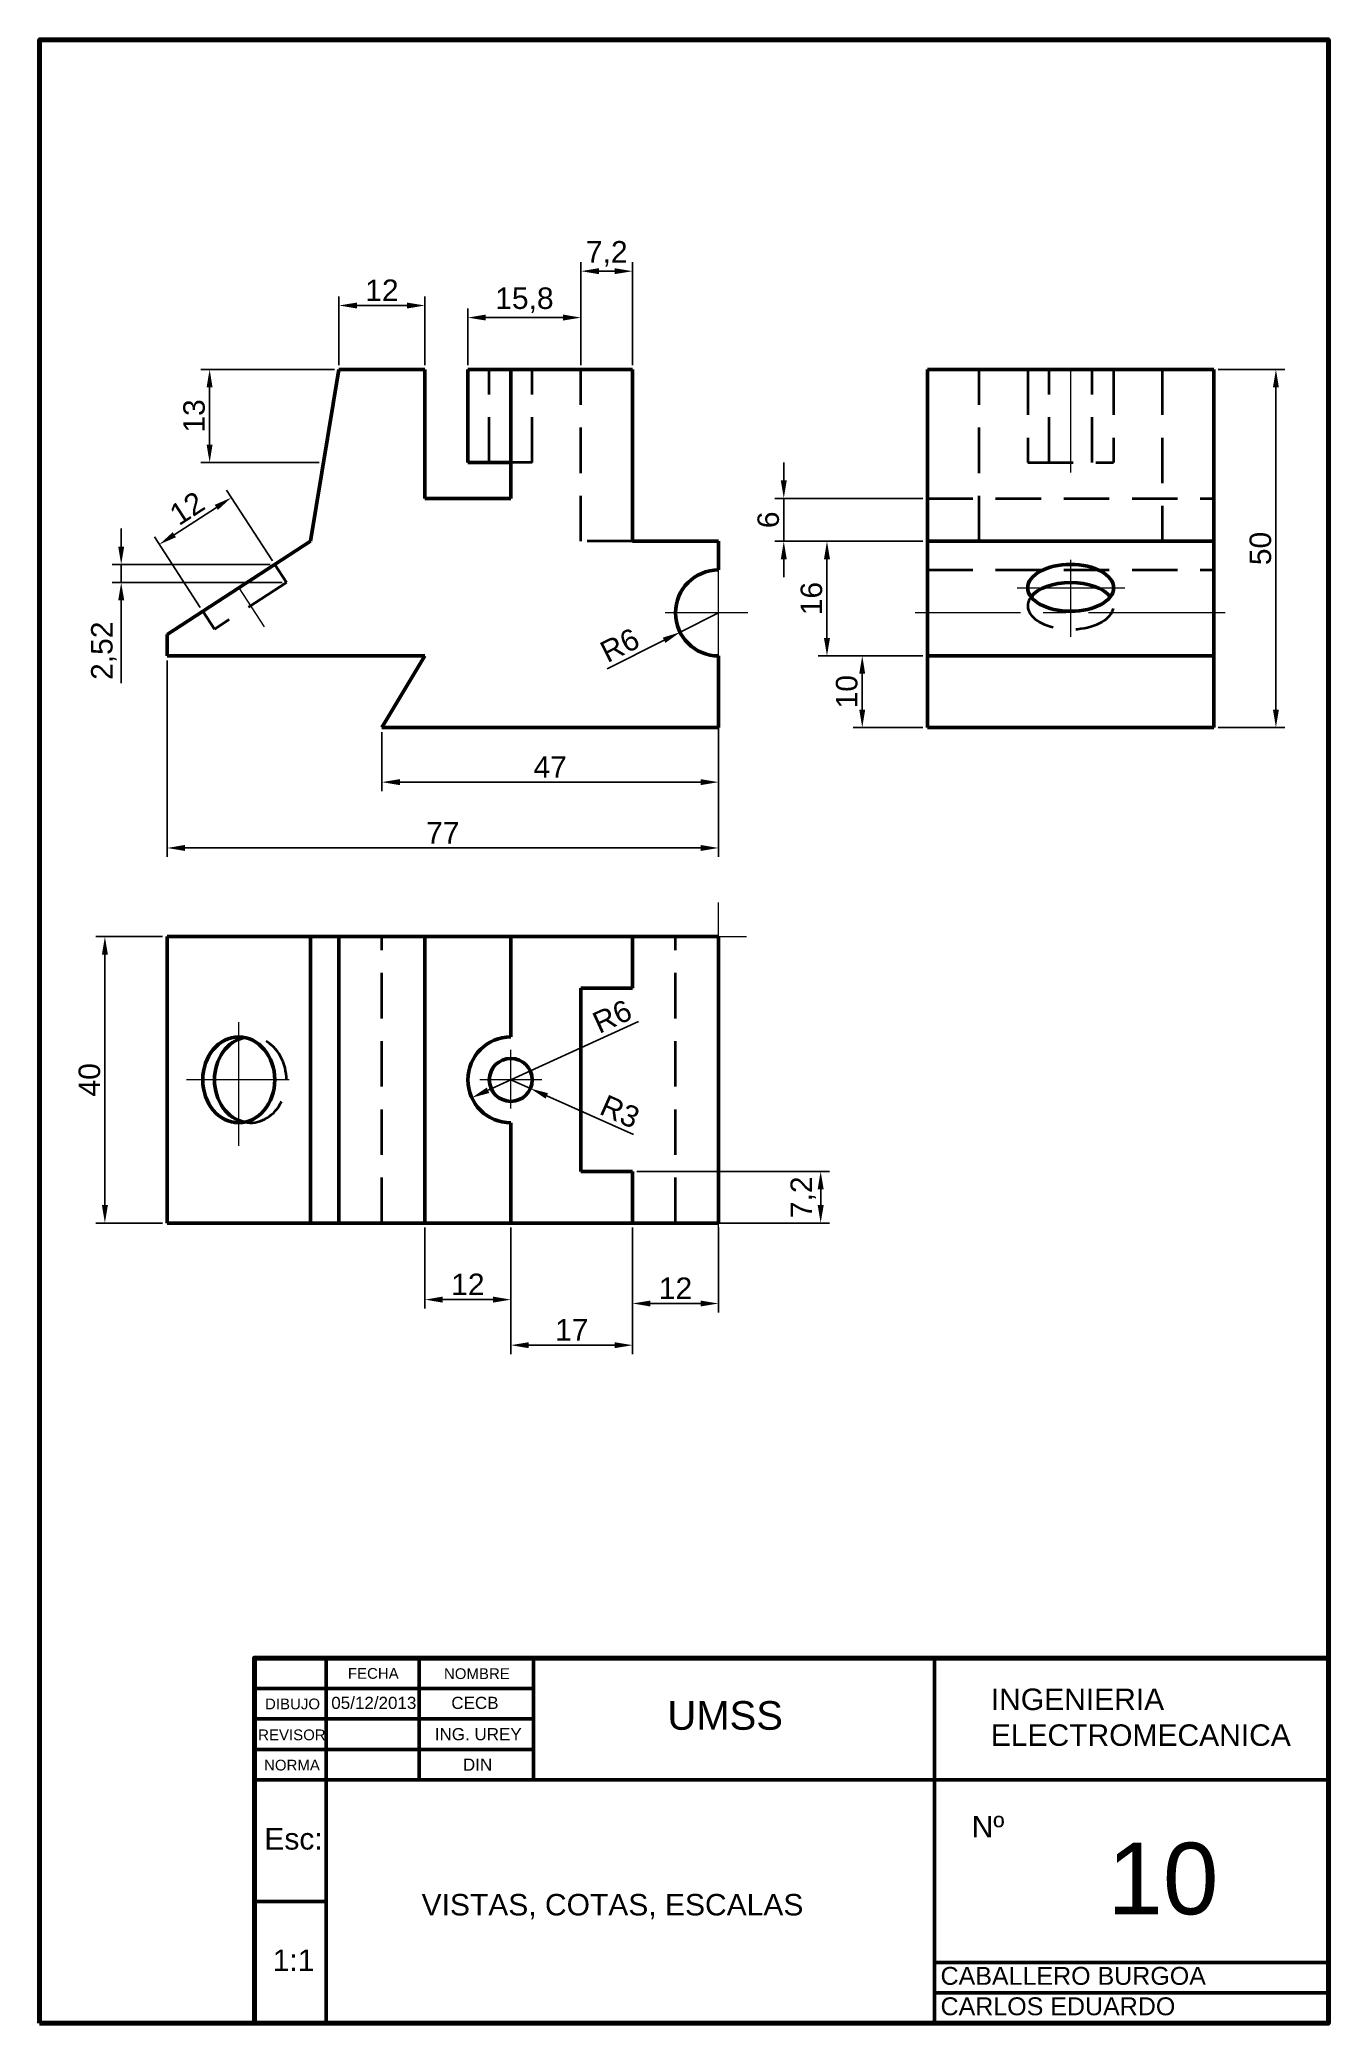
# Model space of a CAD drawing. Header units: millimetres. Extents: x 20 to 200, y 10 to 287.
import ezdxf

# ---------------------------------------------------------------- set-up
doc = ezdxf.new("R2010")
doc.units = ezdxf.units.MM
doc.linetypes.add('CENTER2', pattern=[28.575, 19.05, -3.175, 3.175, -3.175])
doc.linetypes.add('DASHED2', pattern=[9.525, 6.35, -3.175])
for name, color, linetype, lineweight in [('cajetin', 255, 'Continuous', 50), ('cajetin-letras', 151, 'Continuous', 40), ('cotas', 121, 'Continuous', 20), ('datos', 255, 'Continuous', 50), ('ejes', 50, 'CENTER2', 20), ('margen', 140, 'Continuous', 100), ('margin', 151, 'Continuous', 100), ('ocultas', 30, 'DASHED2', 35)]:
    doc.layers.add(name, color=color, linetype=linetype, lineweight=lineweight)
doc.styles.get("Standard").update_dxf_attribs({"font": 'arial.ttf', "height": 3})
doc.dimstyles.new('ISO-25', dxfattribs={"dimtxt": 2.5, "dimasz": 2.5, "dimexe": 1.25, "dimexo": 0.625, "dimtad": 1, "dimtxsty": 'Standard', "dimcen": 2.5, "dimadec": 0, "dimazin": 0, "dimtfac": 1, "dimtmove": 0, "dimatfit": 3, "dimfxl": 1, "dimarcsym": 0})

# ---------------------------------------------------------------- blocks, each defined once
blk = doc.blocks.new('*D2')
at = {"layer": 'cotas', "color": 0, "lineweight": -2}
for p, q in [((67.81, 190.32), (67.81, 182.07)), ((114.81, 190.32), (114.81, 182.07)), ((70.31, 183.32), (112.31, 183.32))]:
    blk.add_line(p, q, dxfattribs=at)
at = {"layer": 'cotas', "color": 0}
for points in [[(70.31, 183.74), (70.31, 182.9), (67.81, 183.32)], [(112.31, 183.74), (112.31, 182.9), (114.81, 183.32)]]:
    blk.add_solid(points, dxfattribs=at)
at = {"layer": 'Defpoints', "color": 0}
for p in [(67.81, 190.95), (114.81, 190.95), (114.81, 183.32)]:
    blk.add_point(p, dxfattribs=at)
at = {"layer": 'cotas', "color": 0, "insert": (91.31, 185.44), "char_height": 3, "attachment_point": 5}
blk.add_mtext('47', dxfattribs=at)
blk = doc.blocks.new('*D3')
at = {"layer": 'cotas', "color": 0, "lineweight": -2}
for p, q in [((61.81, 241.57), (61.81, 251.13)), ((71.31, 249.88), (64.31, 249.88)), ((73.81, 241.57), (73.81, 251.13))]:
    blk.add_line(p, q, dxfattribs=at)
at = {"layer": 'cotas', "color": 0}
for points in [[(64.31, 250.29), (64.31, 249.46), (61.81, 249.88)], [(71.31, 250.29), (71.31, 249.46), (73.81, 249.88)]]:
    blk.add_solid(points, dxfattribs=at)
at = {"layer": 'Defpoints', "color": 0}
for p in [(61.81, 249.88), (61.81, 240.95), (73.81, 240.95)]:
    blk.add_point(p, dxfattribs=at)
at = {"layer": 'cotas', "color": 0, "insert": (67.81, 252.01), "char_height": 3, "attachment_point": 5}
blk.add_mtext('12', dxfattribs=at)
blk = doc.blocks.new('*D8')
at = {"layer": 'cotas', "color": 0, "lineweight": -2}
for p, q in [((114.81, 206.95), (109.45, 204.25)), ((99.28, 199.14), (107.21, 203.13))]:
    blk.add_line(p, q, dxfattribs=at)
at = {"layer": 'cotas', "color": 0}
blk.add_solid([(107.03, 203.5), (107.4, 202.76), (109.45, 204.25)], dxfattribs=at)
at = {"layer": 'Defpoints', "color": 0}
for p in [(114.81, 206.95), (109.45, 204.25)]:
    blk.add_point(p, dxfattribs=at)
at = {"layer": 'cotas', "color": 0, "insert": (101.03, 202.43), "char_height": 3, "attachment_point": 5, "rotation": 26.71}
blk.add_mtext('R6', dxfattribs=at)
blk = doc.blocks.new('*D11')
at = {"layer": 'cotas', "color": 0, "lineweight": -2}
for p, q in [((37.81, 200.32), (37.81, 172.88)), ((114.81, 200.32), (114.81, 172.88)), ((40.31, 174.13), (112.31, 174.13))]:
    blk.add_line(p, q, dxfattribs=at)
at = {"layer": 'cotas', "color": 0}
for points in [[(40.31, 174.55), (40.31, 173.71), (37.81, 174.13)], [(112.31, 174.55), (112.31, 173.71), (114.81, 174.13)]]:
    blk.add_solid(points, dxfattribs=at)
at = {"layer": 'Defpoints', "color": 0}
for p in [(37.81, 200.95), (114.81, 200.95), (114.81, 174.13)]:
    blk.add_point(p, dxfattribs=at)
at = {"layer": 'cotas', "color": 0, "insert": (76.31, 176.25), "char_height": 3, "attachment_point": 5}
blk.add_mtext('77', dxfattribs=at)
blk = doc.blocks.new('*D12')
at = {"layer": 'cotas', "color": 0, "lineweight": -2}
for p, q in [((184.63, 240.95), (193.93, 240.95)), ((192.68, 193.45), (192.68, 238.45)), ((184.63, 190.95), (193.93, 190.95))]:
    blk.add_line(p, q, dxfattribs=at)
at = {"layer": 'cotas', "color": 0}
for points in [[(192.26, 238.45), (193.09, 238.45), (192.68, 240.95)], [(192.26, 193.45), (193.09, 193.45), (192.68, 190.95)]]:
    blk.add_solid(points, dxfattribs=at)
at = {"layer": 'Defpoints', "color": 0}
for p in [(184.01, 240.95), (192.68, 240.95), (184.01, 190.95)]:
    blk.add_point(p, dxfattribs=at)
at = {"layer": 'cotas', "color": 0, "insert": (190.52, 215.95), "char_height": 3, "attachment_point": 5, "rotation": 90}
blk.add_mtext('50', dxfattribs=at)
blk = doc.blocks.new('*D13')
at = {"layer": 'cotas', "color": 0, "lineweight": -2}
for p, q in [((37.18, 161.75), (27.86, 161.75)), ((29.11, 159.25), (29.11, 124.25)), ((37.18, 121.75), (27.86, 121.75))]:
    blk.add_line(p, q, dxfattribs=at)
at = {"layer": 'cotas', "color": 0}
for points in [[(28.7, 159.25), (29.53, 159.25), (29.11, 161.75)], [(28.7, 124.25), (29.53, 124.25), (29.11, 121.75)]]:
    blk.add_solid(points, dxfattribs=at)
at = {"layer": 'Defpoints', "color": 0}
for p in [(37.8, 161.75), (29.11, 121.75), (37.8, 121.75)]:
    blk.add_point(p, dxfattribs=at)
at = {"layer": 'cotas', "color": 0, "insert": (26.96, 141.75), "char_height": 3, "attachment_point": 5, "rotation": 90}
blk.add_mtext('40', dxfattribs=at)
blk = doc.blocks.new('*D14')
at = {"layer": 'cotas', "color": 0, "lineweight": -2}
for p, q in [((73.81, 121.12), (73.81, 109.81)), ((85.81, 121.12), (85.81, 109.81)), ((76.31, 111.06), (83.31, 111.06))]:
    blk.add_line(p, q, dxfattribs=at)
at = {"layer": 'cotas', "color": 0}
for points in [[(76.31, 111.48), (76.31, 110.64), (73.81, 111.06)], [(83.31, 111.48), (83.31, 110.64), (85.81, 111.06)]]:
    blk.add_solid(points, dxfattribs=at)
at = {"layer": 'Defpoints', "color": 0}
for p in [(73.81, 121.75), (85.81, 121.75), (85.81, 111.06)]:
    blk.add_point(p, dxfattribs=at)
at = {"layer": 'cotas', "color": 0, "insert": (79.81, 113.19), "char_height": 3, "attachment_point": 5}
blk.add_mtext('12', dxfattribs=at)
blk = doc.blocks.new('*D15')
at = {"layer": 'cotas', "color": 0, "lineweight": -2}
for p, q in [((103.43, 128.95), (130.34, 128.95)), ((129.09, 126.45), (129.09, 124.25)), ((103.43, 121.75), (130.34, 121.75))]:
    blk.add_line(p, q, dxfattribs=at)
at = {"layer": 'cotas', "color": 0}
for points in [[(128.67, 126.45), (129.51, 126.45), (129.09, 128.95)], [(128.67, 124.25), (129.51, 124.25), (129.09, 121.75)]]:
    blk.add_solid(points, dxfattribs=at)
at = {"layer": 'Defpoints', "color": 0}
for p in [(102.81, 128.95), (102.81, 121.75), (129.09, 121.75)]:
    blk.add_point(p, dxfattribs=at)
at = {"layer": 'cotas', "color": 0, "insert": (126.66, 125.35), "char_height": 3, "attachment_point": 5, "rotation": 90}
blk.add_mtext('7,2', dxfattribs=at)
blk = doc.blocks.new('*D16')
at = {"layer": 'cotas', "color": 0, "lineweight": -2}
for p, q in [((85.81, 121.12), (85.81, 103.45)), ((102.81, 121.12), (102.81, 103.45)), ((88.31, 104.7), (100.31, 104.7))]:
    blk.add_line(p, q, dxfattribs=at)
at = {"layer": 'cotas', "color": 0}
for points in [[(88.31, 105.11), (88.31, 104.28), (85.81, 104.7)], [(100.31, 105.11), (100.31, 104.28), (102.81, 104.7)]]:
    blk.add_solid(points, dxfattribs=at)
at = {"layer": 'Defpoints', "color": 0}
for p in [(85.81, 121.75), (102.81, 121.75), (102.81, 104.7)]:
    blk.add_point(p, dxfattribs=at)
at = {"layer": 'cotas', "color": 0, "insert": (94.31, 106.83), "char_height": 3, "attachment_point": 5}
blk.add_mtext('17', dxfattribs=at)
blk = doc.blocks.new('*D17')
at = {"layer": 'cotas', "color": 0, "lineweight": -2}
for p, q in [((85.81, 141.75), (88.55, 140.53)), ((102.95, 134.1), (90.83, 139.51))]:
    blk.add_line(p, q, dxfattribs=at)
at = {"layer": 'cotas', "color": 0}
blk.add_solid([(91, 139.89), (90.66, 139.13), (88.55, 140.53)], dxfattribs=at)
at = {"layer": 'Defpoints', "color": 0}
for p in [(85.81, 141.75), (88.55, 140.53)]:
    blk.add_point(p, dxfattribs=at)
at = {"layer": 'cotas', "color": 0, "insert": (101.05, 137.31), "char_height": 3, "attachment_point": 5, "rotation": 335.9724}
blk.add_mtext('R3', dxfattribs=at)
blk = doc.blocks.new('*D18')
at = {"layer": 'cotas', "color": 0, "lineweight": -2}
blk.add_line((103.64, 149.9), (82.63, 140.29), dxfattribs=at)
at = {"layer": 'cotas', "color": 0}
blk.add_solid([(82.45, 140.67), (82.8, 139.91), (80.35, 139.25)], dxfattribs=at)
at = {"layer": 'Defpoints', "color": 0}
for p in [(85.81, 141.75), (80.35, 139.25)]:
    blk.add_point(p, dxfattribs=at)
at = {"layer": 'cotas', "color": 0, "insert": (99.97, 150.6), "char_height": 3, "attachment_point": 5, "rotation": 24.5772}
blk.add_mtext('R6', dxfattribs=at)
blk = doc.blocks.new('*D22')
at = {"layer": 'cotas', "color": 0, "lineweight": -2}
for p, q in [((143.38, 200.95), (133.65, 200.95)), ((134.9, 193.45), (134.9, 198.45)), ((143.38, 190.95), (133.65, 190.95))]:
    blk.add_line(p, q, dxfattribs=at)
at = {"layer": 'cotas', "color": 0}
for points in [[(134.48, 198.45), (135.31, 198.45), (134.9, 200.95)], [(134.48, 193.45), (135.31, 193.45), (134.9, 190.95)]]:
    blk.add_solid(points, dxfattribs=at)
at = {"layer": 'Defpoints', "color": 0}
for p in [(134.9, 200.95), (144.01, 200.95), (144.01, 190.95)]:
    blk.add_point(p, dxfattribs=at)
at = {"layer": 'cotas', "color": 0, "insert": (132.74, 195.95), "char_height": 3, "attachment_point": 5, "rotation": 90}
blk.add_mtext('10', dxfattribs=at)
blk = doc.blocks.new('*D23')
at = {"layer": 'cotas', "color": 0, "lineweight": -2}
for p, q in [((143.38, 216.95), (128.72, 216.95)), ((129.97, 203.45), (129.97, 214.45)), ((143.38, 200.95), (128.72, 200.95))]:
    blk.add_line(p, q, dxfattribs=at)
at = {"layer": 'cotas', "color": 0}
for points in [[(129.55, 214.45), (130.39, 214.45), (129.97, 216.95)], [(129.55, 203.45), (130.39, 203.45), (129.97, 200.95)]]:
    blk.add_solid(points, dxfattribs=at)
at = {"layer": 'Defpoints', "color": 0}
for p in [(129.97, 216.95), (144.01, 216.95), (144.01, 200.95)]:
    blk.add_point(p, dxfattribs=at)
at = {"layer": 'cotas', "color": 0, "insert": (127.81, 208.95), "char_height": 3, "attachment_point": 5, "rotation": 90}
blk.add_mtext('16', dxfattribs=at)
blk = doc.blocks.new('*D24')
at = {"layer": 'cotas', "color": 0, "lineweight": -2}
for p, q in [((123.94, 225.45), (123.94, 227.95)), ((143.38, 222.95), (122.69, 222.95)), ((123.94, 216.95), (123.94, 222.95)), ((143.38, 216.95), (122.69, 216.95)), ((123.94, 214.45), (123.94, 211.95))]:
    blk.add_line(p, q, dxfattribs=at)
at = {"layer": 'cotas', "color": 0}
for points in [[(123.52, 225.45), (124.35, 225.45), (123.94, 222.95)], [(123.52, 214.45), (124.35, 214.45), (123.94, 216.95)]]:
    blk.add_solid(points, dxfattribs=at)
at = {"layer": 'Defpoints', "color": 0}
for p in [(123.94, 222.95), (144.01, 222.95), (144.01, 216.95)]:
    blk.add_point(p, dxfattribs=at)
at = {"layer": 'cotas', "color": 0, "insert": (121.78, 219.95), "char_height": 3, "attachment_point": 5, "rotation": 90}
blk.add_mtext('6', dxfattribs=at)
blk = doc.blocks.new('*D25')
at = {"layer": 'cotas', "color": 0, "lineweight": -2}
for p, q in [((79.81, 241.57), (79.81, 249.44)), ((95.61, 241.57), (95.61, 249.44)), ((82.31, 248.19), (93.11, 248.19))]:
    blk.add_line(p, q, dxfattribs=at)
at = {"layer": 'cotas', "color": 0}
for points in [[(82.31, 248.61), (82.31, 247.78), (79.81, 248.19)], [(93.11, 248.61), (93.11, 247.78), (95.61, 248.19)]]:
    blk.add_solid(points, dxfattribs=at)
at = {"layer": 'Defpoints', "color": 0}
for p in [(95.61, 248.19), (79.81, 240.95), (95.61, 240.95)]:
    blk.add_point(p, dxfattribs=at)
at = {"layer": 'cotas', "color": 0, "insert": (87.71, 250.62), "char_height": 3, "attachment_point": 5}
blk.add_mtext('15,8', dxfattribs=at)
blk = doc.blocks.new('*D26')
at = {"layer": 'cotas', "color": 0, "lineweight": -2}
for p, q in [((95.61, 241.57), (95.61, 255.92)), ((102.81, 241.57), (102.81, 255.92)), ((98.11, 254.67), (100.31, 254.67))]:
    blk.add_line(p, q, dxfattribs=at)
at = {"layer": 'cotas', "color": 0}
for points in [[(98.11, 255.09), (98.11, 254.26), (95.61, 254.67)], [(100.31, 255.09), (100.31, 254.26), (102.81, 254.67)]]:
    blk.add_solid(points, dxfattribs=at)
at = {"layer": 'Defpoints', "color": 0}
for p in [(102.81, 254.67), (95.61, 240.95), (102.81, 240.95)]:
    blk.add_point(p, dxfattribs=at)
at = {"layer": 'cotas', "color": 0, "insert": (99.21, 257.1), "char_height": 3, "attachment_point": 5}
blk.add_mtext('7,2', dxfattribs=at)
blk = doc.blocks.new('*D28')
at = {"layer": 'cotas', "color": 0, "lineweight": -2}
for p, q in [((61.18, 240.95), (42.49, 240.95)), ((43.74, 230.45), (43.74, 238.45)), ((59.02, 227.95), (42.49, 227.95))]:
    blk.add_line(p, q, dxfattribs=at)
at = {"layer": 'cotas', "color": 0}
for points in [[(43.32, 238.45), (44.15, 238.45), (43.74, 240.95)], [(43.32, 230.45), (44.15, 230.45), (43.74, 227.95)]]:
    blk.add_solid(points, dxfattribs=at)
at = {"layer": 'Defpoints', "color": 0}
for p in [(43.74, 240.95), (61.81, 240.95), (59.64, 227.95)]:
    blk.add_point(p, dxfattribs=at)
at = {"layer": 'cotas', "color": 0, "insert": (41.58, 234.45), "char_height": 3, "attachment_point": 5, "rotation": 90}
blk.add_mtext('13', dxfattribs=at)
blk = doc.blocks.new('*D29')
at = {"layer": 'cotas', "color": 0, "lineweight": -2}
for p, q in [((102.81, 121.12), (102.81, 109.27)), ((114.81, 121.12), (114.81, 109.27)), ((105.31, 110.52), (112.31, 110.52))]:
    blk.add_line(p, q, dxfattribs=at)
at = {"layer": 'cotas', "color": 0}
for points in [[(105.31, 110.93), (105.31, 110.1), (102.81, 110.52)], [(112.31, 110.93), (112.31, 110.1), (114.81, 110.52)]]:
    blk.add_solid(points, dxfattribs=at)
at = {"layer": 'Defpoints', "color": 0}
for p in [(102.81, 121.75), (114.81, 121.75), (114.81, 110.52)]:
    blk.add_point(p, dxfattribs=at)
at = {"layer": 'cotas', "color": 0, "insert": (108.81, 112.65), "char_height": 3, "attachment_point": 5}
blk.add_mtext('12', dxfattribs=at)
blk = doc.blocks.new('*D30')
at = {"layer": 'cotas', "color": 0, "lineweight": -2}
for p, q in [((31.39, 216.22), (31.39, 218.72)), ((52.21, 213.72), (30.14, 213.72)), ((31.39, 213.72), (31.39, 211.2)), ((53.85, 211.2), (30.14, 211.2)), ((31.39, 208.7), (31.39, 197.14))]:
    blk.add_line(p, q, dxfattribs=at)
at = {"layer": 'cotas', "color": 0}
for points in [[(30.97, 216.22), (31.81, 216.22), (31.39, 213.72)], [(30.97, 208.7), (31.81, 208.7), (31.39, 211.2)]]:
    blk.add_solid(points, dxfattribs=at)
at = {"layer": 'Defpoints', "color": 0}
for p in [(52.84, 213.72), (31.39, 211.2), (54.47, 211.2)]:
    blk.add_point(p, dxfattribs=at)
at = {"layer": 'cotas', "color": 0, "insert": (28.96, 201.67), "char_height": 3, "attachment_point": 5, "rotation": 90}
blk.add_mtext('2,52', dxfattribs=at)
blk = doc.blocks.new('*D31')
at = {"layer": 'cotas', "color": 0, "lineweight": -2}
for p, q in [((38.81, 217.87), (44.68, 221.69)), ((52.5, 214.24), (46.09, 224.1)), ((42.44, 207.7), (36.03, 217.56))]:
    blk.add_line(p, q, dxfattribs=at)
at = {"layer": 'cotas', "color": 0}
for points in [[(44.45, 222.04), (44.9, 221.34), (46.77, 223.05)], [(38.58, 218.22), (39.03, 217.52), (36.71, 216.51)]]:
    blk.add_solid(points, dxfattribs=at)
at = {"layer": 'Defpoints', "color": 0}
for p in [(46.77, 223.05), (52.84, 213.72), (42.78, 207.18)]:
    blk.add_point(p, dxfattribs=at)
at = {"layer": 'cotas', "color": 0, "insert": (40.58, 221.57), "char_height": 3, "attachment_point": 5, "rotation": 33.0239}
blk.add_mtext('12', dxfattribs=at)

msp = doc.modelspace()

# ---------------------------------------------------------------- linework, layer by layer
at = {"layer": 'cajetin'}
for p, q in [((60, 61), (50, 61)), ((50, 61), (50, 27)), ((50, 61), (50, 56.75)), ((60, 10), (60, 61)), ((73, 61), (60, 61)), ((89, 61), (73, 61)), ((73, 61), (73, 44)), ((145, 61), (89, 61)), ((89, 61), (89, 44)), ((200, 61), (145, 61)), ((145, 61), (145, 10)), ((200, 61), (200, 44)), ((50, 56.75), (89, 56.75)), ((50, 56.75), (50, 52.5)), ((50, 52.5), (89, 52.5)), ((50, 52.5), (50, 48.25)), ((50, 48.25), (89, 48.25)), ((200, 44), (50, 44)), ((200, 10), (200, 44)), ((50, 10), (50, 27)), ((50, 27), (60, 27)), ((200, 18.5), (145, 18.5)), ((200, 14.25), (200, 18.5)), ((200, 14.25), (145, 14.25)), ((200, 10), (200, 14.25)), ((50, 10), (60, 10)), ((60, 10), (200, 10))]:
    msp.add_line(p, q, dxfattribs=at)
at = {"layer": 'datos'}
for p, q in [((61.808, 240.948), (57.808, 216.948)), ((73.808, 240.948), (61.808, 240.948)), ((73.808, 222.948), (73.808, 240.948)), ((79.808, 227.948), (79.808, 240.948)), ((79.808, 240.948), (85.808, 240.948)), ((102.808, 240.948), (85.808, 240.948)), ((85.808, 240.948), (85.808, 222.948)), ((102.808, 216.948), (102.808, 240.948)), ((144.008, 200.948), (144.008, 240.948)), ((144.008, 240.948), (184.008, 240.948)), ((184.008, 240.948), (184.008, 200.948)), ((79.808, 227.948), (85.808, 227.948)), ((85.808, 222.948), (73.808, 222.948)), ((57.808, 216.948), (37.808, 203.948)), ((114.808, 216.948), (102.808, 216.948)), ((114.808, 212.948), (114.808, 216.948)), ((144.008, 216.948), (184.008, 216.948)), ((37.808, 203.948), (37.808, 200.948)), ((73.808, 200.948), (37.808, 200.948)), ((67.808, 190.948), (73.808, 200.948)), ((114.808, 190.948), (114.808, 200.948)), ((144.008, 200.948), (184.008, 200.948)), ((144.008, 190.948), (144.008, 200.948)), ((184.008, 200.948), (184.008, 190.948)), ((67.808, 190.948), (114.808, 190.948)), ((184.008, 190.948), (144.008, 190.948)), ((37.808, 121.748), (37.803, 161.748)), ((37.808, 161.748), (114.808, 161.748)), ((57.808, 161.748), (57.808, 121.748)), ((61.808, 161.748), (61.808, 121.748)), ((73.808, 161.748), (73.808, 121.748)), ((85.808, 161.748), (85.808, 147.748)), ((102.808, 161.748), (102.808, 154.548)), ((114.808, 161.748), (114.808, 121.748)), ((102.808, 154.548), (95.608, 154.548)), ((95.608, 154.548), (95.608, 128.948)), ((85.808, 135.748), (85.808, 121.748)), ((95.608, 128.948), (102.808, 128.948)), ((102.808, 128.948), (102.808, 121.748)), ((114.808, 121.748), (37.808, 121.748))]:
    msp.add_line(p, q, dxfattribs=at)
msp.add_circle((85.808, 141.748), 3, dxfattribs=at)
for centre in [(114.808, 206.948), (85.808, 141.748)]:
    msp.add_arc(centre, 6, 90, 270, dxfattribs=at)
for centre, major_axis, ratio in [((164.008, 210.448), (6, 0), 0.5449884), ((47.808, 141.748), (0, 6), 0.8384436)]:
    msp.add_ellipse(centre, major_axis=major_axis, ratio=ratio, dxfattribs=at)
for centre, major_axis, ratio, start_param, end_param in [((164.008, 207.933), (6, 0), 0.5449884, 0.3947911, 2.7468015), ((49.443, 141.748), (0, 6), 0.8384436, 0.1632238, 2.9783689)]:
    msp.add_ellipse(centre, major_axis=major_axis, ratio=ratio, start_param=start_param, end_param=end_param, dxfattribs=at)
at = {"layer": 'ejes'}
for p, q in [((81.53, 240.948), (90.585, 240.948)), ((85.808, 240.948), (85.808, 226.869)), ((159.614, 240.948), (168.437, 240.948)), ((164.008, 240.948), (164.008, 226.562)), ((41.282, 206.207), (53.874, 214.391)), ((114.808, 199.158), (114.808, 214.948)), ((144.008, 214.307), (144.008, 199.886)), ((164.008, 214.353), (164.008, 203.63)), ((184.008, 214.736), (184.008, 199.102)), ((47.808, 210.448), (51.353, 204.994)), ((156.515, 210.448), (171.566, 210.448)), ((118.935, 206.948), (107.347, 206.948)), ((114.808, 206.948), (114.808, 206.948)), ((185.567, 206.948), (142.277, 206.948)), ((114.808, 118.892), (114.808, 166.605)), ((106.406, 161.748), (118.707, 161.748)), ((47.808, 132.555), (47.808, 149.791)), ((85.808, 137.729), (85.808, 145.93)), ((54.846, 141.748), (40.509, 141.747)), ((90.124, 141.748), (81.462, 141.748)), ((106.73, 121.748), (119.003, 121.748))]:
    msp.add_line(p, q, dxfattribs=at)
at = {"layer": 'margen'}
msp.add_lwpolyline([(20, 10), (200, 10), (200, 287), (20, 287)], close=True, dxfattribs=at)
at = {"layer": 'margin'}
msp.add_lwpolyline([(50, 10), (200, 10), (200, 61), (50, 61)], close=True, dxfattribs=at)
at = {"layer": 'ocultas'}
for p, q in [((82.808, 227.948), (82.808, 240.948)), ((88.808, 227.948), (88.808, 240.948)), ((95.608, 216.948), (95.608, 240.948)), ((151.208, 216.948), (151.208, 240.948)), ((158.008, 240.948), (158.008, 227.948)), ((161.008, 227.948), (161.008, 240.948)), ((167.008, 227.948), (167.008, 240.948)), ((170.008, 240.948), (170.008, 227.948)), ((176.808, 240.948), (176.808, 216.948)), ((88.808, 227.948), (85.808, 227.948)), ((158.008, 227.948), (170.008, 227.948)), ((144.008, 222.948), (184.008, 222.948)), ((102.808, 216.948), (95.608, 216.948)), ((52.839, 213.718), (54.474, 211.203)), ((54.474, 211.203), (44.412, 204.663)), ((144.008, 212.948), (184.008, 212.948)), ((42.777, 207.178), (44.412, 204.663)), ((67.808, 121.748), (67.808, 161.748)), ((108.808, 121.748), (108.808, 161.748))]:
    msp.add_line(p, q, dxfattribs=at)
for centre, major_axis, ratio, start_param, end_param in [((164.008, 207.933), (6, 0), 0.5449884, 2.7468015, 6.6779764), ((49.443, 141.748), (0, 6), 0.8384436, 2.9783689, 6.4464091)]:
    msp.add_ellipse(centre, major_axis=major_axis, ratio=ratio, start_param=start_param, end_param=end_param, dxfattribs=at)

# ---------------------------------------------------------------- texts
at = {"layer": 'cajetin-letras', "attachment_point": 1}
for s, insert, char_height, width in [('FECHA', (63.052, 59.614), 1.5, 13), ('NOMBRE', (76.471, 59.577), 1.5, 16), ('\\A1;05/12/2013', (60.731, 55.597), 1.7, 13), ('CECB', (77.498, 55.597), 1.7, 16), ('INGENIERIA\\PELECTROMECANICA', (152.852, 56.746), 3, 55), ('DIBUJO', (51.477, 55.347), 1.5, 10), ('UMSS', (107.679, 54.992), 4, 56), ('REVISOR', (50.518, 51.034), 1.5, 10), ('ING. UREY', (75.19, 51.229), 1.7, 16), ('NORMA', (51.343, 46.808), 1.5, 10), ('DIN', (79.125, 46.979), 1.7, 16), ('Nº', (150.18, 38.961), 3, 55), ('Esc:', (51.385, 37.263), 3, 10), ('10', (169.12, 35.222), 10, 46.70405), ('VISTAS, COTAS, ESCALAS', (73.348, 28.066), 3, 85), ('1:1', (52.54, 20.309), 3, 10), ('CABALLERO BURGOA', (145.833, 17.876), 2.5, 55), ('CARLOS EDUARDO', (145.833, 13.626), 2.5, 55)]:
    msp.add_mtext(s, dxfattribs=dict(at, insert=insert, char_height=char_height, width=width))

# ---------------------------------------------------------------- dimensions: what is measured, and where the dimension line sits
at = {"layer": 'cotas'}
for base, p1, p2, picture, middle in [((102.808, 254.674), (95.608, 240.948), (102.808, 240.948), '*D26', (99.208, 257.102)), ((61.808, 249.877), (73.808, 240.948), (61.808, 240.948), '*D3', (67.808, 252.008)), ((95.608, 248.194), (79.808, 240.948), (95.608, 240.948), '*D25', (87.708, 250.622)), ((114.808, 174.13), (37.808, 200.948), (114.808, 200.948), '*D11', (76.308, 176.255)), ((114.808, 183.319), (67.808, 190.948), (114.808, 190.948), '*D2', (91.308, 185.444)), ((85.808, 111.06), (73.808, 121.748), (85.808, 121.748), '*D14', (79.808, 113.191)), ((102.808, 104.696), (85.808, 121.748), (102.808, 121.748), '*D16', (94.308, 106.827)), ((114.808, 110.518), (102.808, 121.748), (114.808, 121.748), '*D29', (108.808, 112.649))]:
    dim = msp.add_linear_dim(base=base, p1=p1, p2=p2, dimstyle='ISO-25', dxfattribs=at)
    dim.commit()
    dim.dimension.update_dxf_attribs({"geometry": picture, "text_midpoint": middle})
for base, p1, p2, picture, middle in [((43.737, 240.948), (59.641, 227.948), (61.808, 240.948), '*D28', (41.579, 234.448)), ((192.677, 240.948), (184.008, 190.948), (184.008, 240.948), '*D12', (190.52, 215.948)), ((123.937, 222.948), (144.008, 216.948), (144.008, 222.948), '*D24', (121.781, 219.948)), ((31.3911, 211.2029), (52.8386, 213.7182), (54.4736, 211.2029), '*D30', (28.9633, 201.6713)), ((129.971, 216.948), (144.008, 200.948), (144.008, 216.948), '*D23', (127.814, 208.948)), ((134.897, 200.948), (144.008, 190.948), (144.008, 200.948), '*D22', (132.74, 195.948)), ((29.113, 121.748), (37.803, 161.748), (37.803, 121.748), '*D13', (26.956, 141.748)), ((129.089, 121.748), (102.808, 128.948), (102.808, 121.748), '*D15', (126.661, 125.348))]:
    dim = msp.add_linear_dim(base=base, p1=p1, p2=p2, angle=90, dimstyle='ISO-25', dxfattribs=at)
    dim.commit()
    dim.dimension.update_dxf_attribs({"geometry": picture, "text_midpoint": middle})
dim = msp.add_aligned_dim(p1=(42.777, 207.178), p2=(52.839, 213.718), distance=11.13, dimstyle='ISO-25', dxfattribs=at)
dim.commit()
dim.dimension.update_dxf_attribs({"geometry": '*D31', "text_midpoint": (40.581, 221.567)})
for center, mpoint, picture, middle in [((114.808, 206.948), (109.448, 204.251), '*D8', (101.999, 200.503)), ((85.808, 141.748), (88.548, 140.527), '*D17', (100.174, 135.344))]:
    dim = msp.add_radius_dim(center=center, mpoint=mpoint, dimstyle='ISO-25', dxfattribs=at)
    dim.commit()
    dim.dimension.update_dxf_attribs({"geometry": picture, "text_midpoint": middle, "dimtype": 164})
dim = msp.add_radius_dim(center=(85.808, 141.748), mpoint=(80.352, 139.253), dimstyle='ISO-25', override={"dimtmove": 1}, dxfattribs=at)
dim.commit()
dim.dimension.update_dxf_attribs({"geometry": '*D18', "text_midpoint": (100.871, 148.637), "dimtype": 164})

doc.saveas('drawing.dxf')
